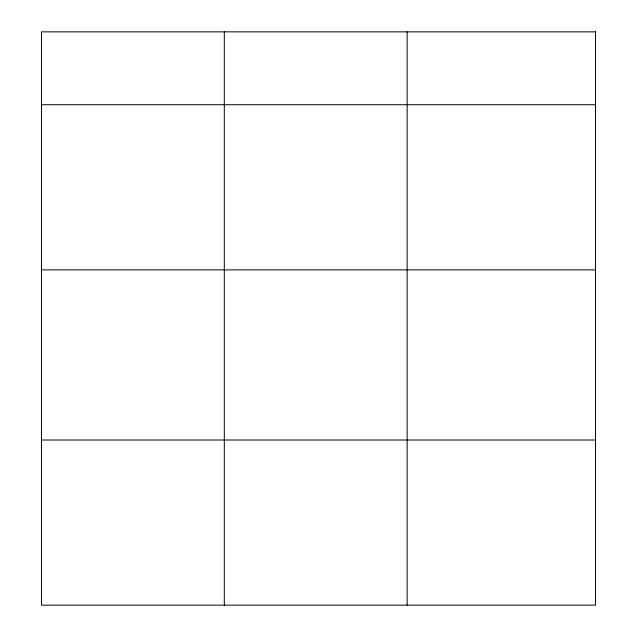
<?xml version="1.0" encoding="UTF-8"?>
<svg xmlns="http://www.w3.org/2000/svg" width="637" height="637" viewBox="0 0 637 637"><rect width="100%" height="100%" fill="white"/><g stroke="black" fill="none" stroke-linecap="round" stroke-linejoin="round"><path stroke-width="0.96" d="M41.485 104.731L595.515 104.731M41.485 269.865L595.515 269.865M41.485 440.008L595.515 440.008M407.147 31.85L407.147 605.15M224.312 31.85L224.312 605.15M595.515 31.85L41.485 31.85L41.485 605.15L595.515 605.15L595.515 31.85"/></g></svg>
